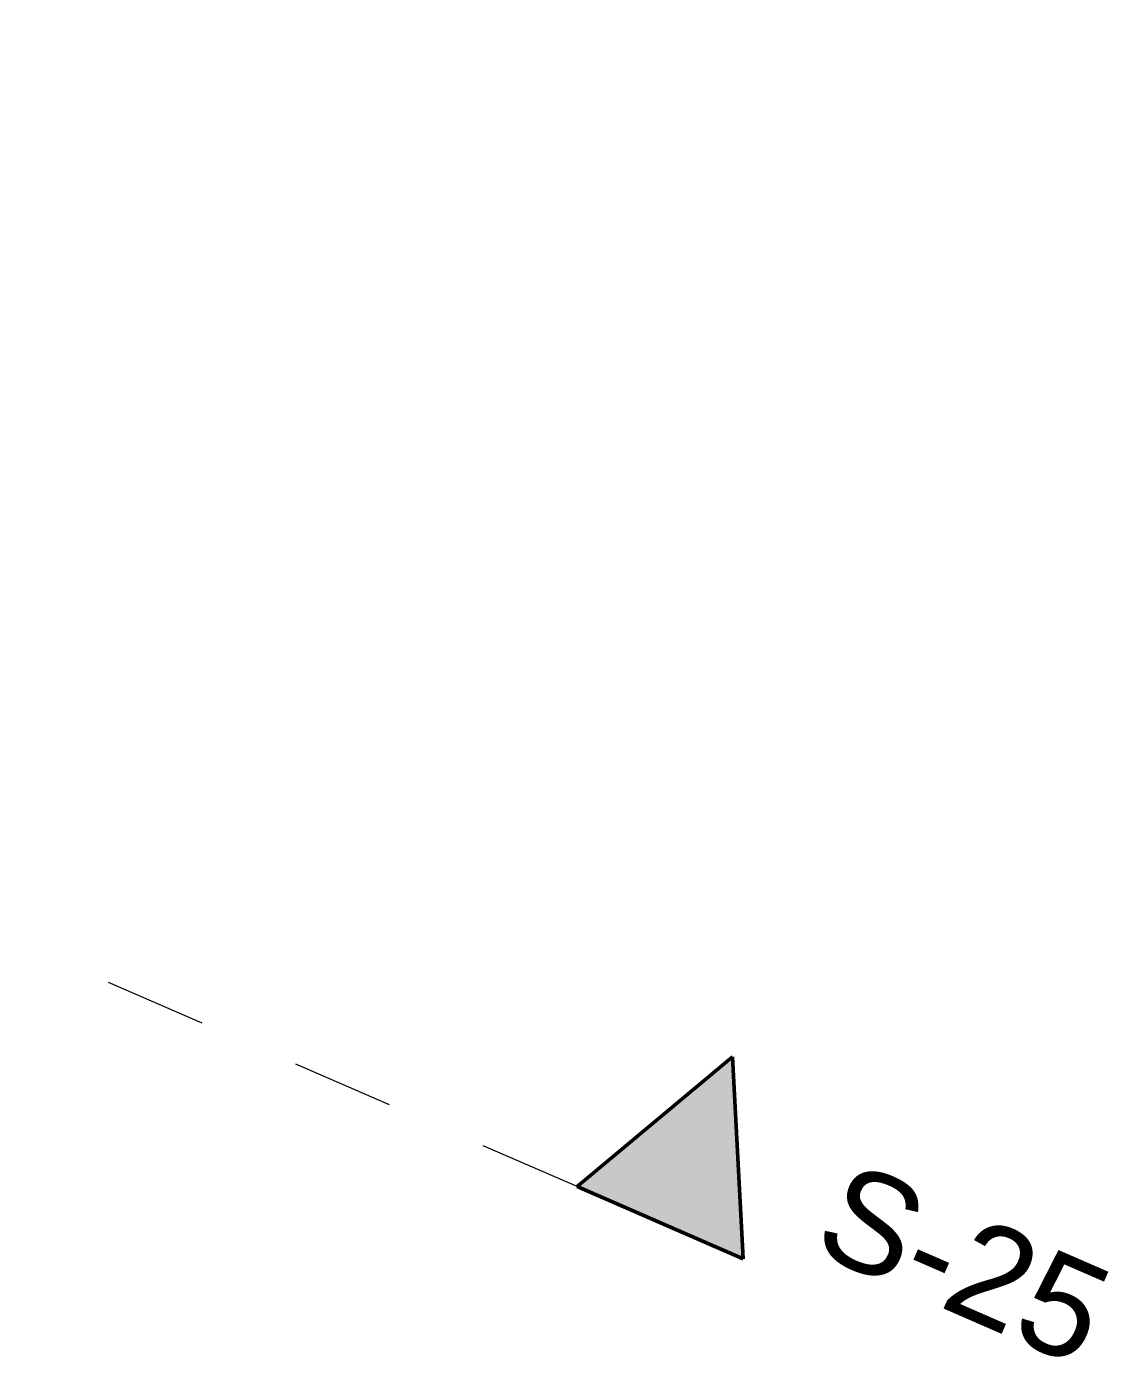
# Model space of a CAD drawing. Header units: millimetres. Extents: x -37281 to 954596, y -59787 to 956680.
# Drawn here: x 881405 to 884391, y -50923 to -47242 of the extents above; entities that cross this region are included whole.
import ezdxf

# ---------------------------------------------------------------- set-up
doc = ezdxf.new("R2010")
doc.units = ezdxf.units.MM
doc.header["$MEASUREMENT"] = 0
doc.linetypes.add('Dashed', pattern=[564.444447, 282.222223, -282.222223])
doc.layers.add('A-95-MC_Marker_Section_P2.Marker', color=7, linetype='Continuous')
doc.layers.add('A-95-MC_Marker_Section_P2.Marker_Pen_No__1', color=7, linetype='Continuous', lineweight=13)
doc.layers.add('A-95-MC_Marker_Section_P2.Marker_Pen_No__6', color=7, linetype='Continuous', lineweight=35)
doc.layers.add('A-95-MC_Marker_Section_P2.Marker_Pen_No__25', color=7, linetype='Continuous', lineweight=50, true_color=0x2a2a2a)
doc.styles.add('GENERATED_STYLE_4', font='')
doc.styles.get('GENERATED_STYLE_4').set_extended_font_data('Swis721 BT')

# ---------------------------------------------------------------- blocks, each defined once
blk = doc.blocks.new('Cutting Plane_5_2', base_point=(883153.1, -50545.4))
at = {"layer": 'A-95-MC_Marker_Section_P2.Marker_Pen_No__25', "linetype": 'Continuous'}
blk.add_hatch(color=256, dxfattribs=at).paths.add_polyline_path([(883382.3, -50645.3), (882923.9, -50445.5), (883352.9, -50087.1)])
at = {"layer": 'A-95-MC_Marker_Section_P2.Marker_Pen_No__1', "linetype": 'Dashed'}
blk.add_line((882923.9, -50445.5), (857513.3, -39365.2), dxfattribs=at)
at = {"layer": 'A-95-MC_Marker_Section_P2.Marker_Pen_No__25', "linetype": 'Continuous'}
for p, q in [((882923.9, -50445.5), (883352.9, -50087.1)), ((883352.9, -50087.1), (883382.3, -50645.3)), ((883382.3, -50645.3), (882923.9, -50445.5))]:
    blk.add_line(p, q, dxfattribs=at)
at = {"layer": 'A-95-MC_Marker_Section_P2.Marker_Pen_No__6', "insert": (884308.2, -50948.9), "char_height": 275, "attachment_point": 9, "rotation": 336.4404, "style": 'GENERATED_STYLE_4'}
blk.add_mtext('\\A1;{\\fSwis721 BT|b0|i0|c0|p34;S-25}', dxfattribs=at)

msp = doc.modelspace()

# ---------------------------------------------------------------- block references
at = {"layer": 'A-95-MC_Marker_Section_P2.Marker'}
msp.add_blockref('Cutting Plane_5_2', (883153.1, -50545.4), dxfattribs=at)

doc.saveas('drawing.dxf')
